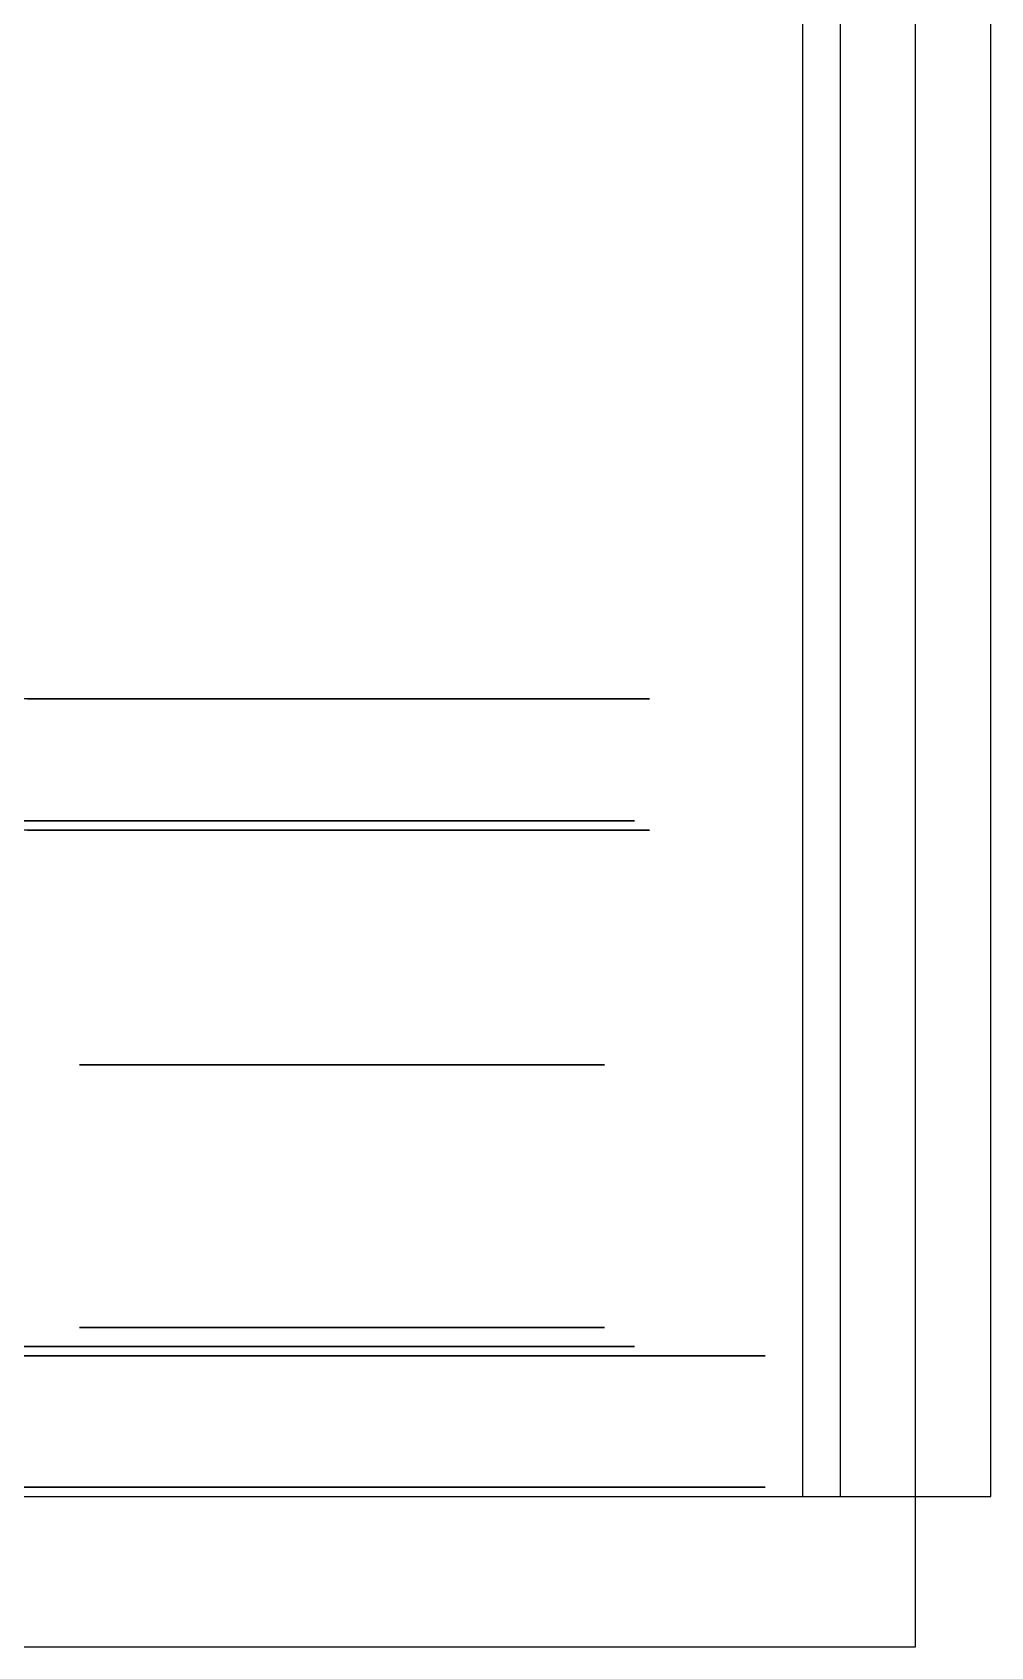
# Model space of a CAD drawing. Header units: millimetres. Extents: x -610 to 577, y -771 to 522.
# Drawn here: x -103.11 to -77.6, y 105 to 148 of the extents above; entities that cross this region are included whole.
import ezdxf

# ---------------------------------------------------------------- set-up
doc = ezdxf.new("R2010")
doc.units = ezdxf.units.MM
doc.layers.add('HIDDEN', color=8, linetype='Continuous')
doc.layers.add('VISIBLE', color=7, linetype='Continuous')

msp = doc.modelspace()

# ---------------------------------------------------------------- linework, layer by layer
at = {"layer": 'HIDDEN'}
for points in [[(-82.596, 109), (-82.596, 191)], [(-82.596, 109), (-82.596, 191)], [(-81.596, 109), (-81.596, 191)], [(-81.596, 109), (-81.596, 191)], [(-81.596, 109), (-81.596, 191)], [(-79.596, 109), (-79.596, 191)], [(-79.596, 109), (-79.596, 191)], [(-79.596, 109), (-79.596, 191)], [(-79.596, 109), (-79.596, 191)], [(-79.596, 109), (-79.596, 191)], [(-79.596, 109), (-79.596, 191)], [(-77.596, 109), (-77.596, 191)], [(-77.596, 109), (-77.596, 191)], [(-77.596, 109), (-77.596, 191)], [(-103.013, 130.25), (-103.815, 130.25)], [(-103.236, 130.25), (-102.573, 130.25)], [(-103.045, 130.25), (-102.949, 130.25)], [(-103.042, 130.25), (-103.045, 130.25)], [(-102.868, 130.25), (-103.042, 130.25)], [(-102.417, 130.25), (-103.013, 130.25)], [(-102.949, 130.25), (-102.594, 130.25)], [(-102.437, 130.25), (-102.868, 130.25)], [(-102.594, 130.25), (-101.998, 130.25)], [(-102.573, 130.25), (-102.142, 130.25)], [(-101.774, 130.25), (-102.437, 130.25)], [(-102.062, 130.25), (-102.417, 130.25)], [(-102.142, 130.25), (-101.968, 130.25)], [(-101.965, 130.25), (-102.062, 130.25)], [(-101.998, 130.25), (-101.196, 130.25)], [(-101.968, 130.25), (-101.965, 130.25)], [(-100.918, 130.25), (-101.774, 130.25)], [(-101.196, 130.25), (-100.233, 130.25)], [(-99.918, 130.25), (-100.918, 130.25)], [(-100.233, 130.25), (-99.167, 130.25)], [(-98.832, 130.25), (-99.918, 130.25)], [(-99.489, 130.25), (-99.393, 130.25)], [(-99.486, 130.25), (-99.489, 130.25)], [(-99.312, 130.25), (-99.486, 130.25)], [(-99.393, 130.25), (-99.038, 130.25)], [(-98.881, 130.25), (-99.312, 130.25)], [(-99.167, 130.25), (-98.059, 130.25)], [(-99.038, 130.25), (-98.442, 130.25)], [(-98.218, 130.25), (-98.881, 130.25)], [(-97.724, 130.25), (-98.832, 130.25)], [(-98.442, 130.25), (-97.639, 130.25)], [(-97.362, 130.25), (-98.218, 130.25)], [(-98.059, 130.25), (-96.973, 130.25)], [(-96.658, 130.25), (-97.724, 130.25)], [(-97.639, 130.25), (-96.677, 130.25)], [(-96.362, 130.25), (-97.362, 130.25)], [(-96.973, 130.25), (-95.973, 130.25)], [(-96.677, 130.25), (-95.611, 130.25)], [(-95.695, 130.25), (-96.658, 130.25)], [(-95.276, 130.25), (-96.362, 130.25)], [(-95.973, 130.25), (-95.116, 130.25)], [(-95.875, 130.25), (-95.779, 130.25)], [(-95.872, 130.25), (-95.875, 130.25)], [(-95.698, 130.25), (-95.872, 130.25)], [(-95.779, 130.25), (-95.424, 130.25)], [(-95.267, 130.25), (-95.698, 130.25)], [(-94.893, 130.25), (-95.695, 130.25)], [(-95.611, 130.25), (-94.502, 130.25)], [(-95.424, 130.25), (-94.828, 130.25)], [(-94.168, 130.25), (-95.276, 130.25)], [(-94.604, 130.25), (-95.267, 130.25)], [(-95.116, 130.25), (-94.453, 130.25)], [(-94.297, 130.25), (-94.893, 130.25)], [(-94.828, 130.25), (-94.026, 130.25)], [(-93.748, 130.25), (-94.604, 130.25)], [(-94.502, 130.25), (-93.417, 130.25)], [(-94.453, 130.25), (-94.022, 130.25)], [(-93.942, 130.25), (-94.297, 130.25)], [(-93.101, 130.25), (-94.168, 130.25)], [(-94.026, 130.25), (-93.063, 130.25)], [(-94.022, 130.25), (-93.849, 130.25)], [(-93.845, 130.25), (-93.942, 130.25)], [(-93.849, 130.25), (-93.845, 130.25)], [(-92.748, 130.25), (-93.748, 130.25)], [(-93.417, 130.25), (-92.417, 130.25)], [(-92.139, 130.25), (-93.101, 130.25)], [(-93.063, 130.25), (-91.997, 130.25)], [(-91.662, 130.25), (-92.748, 130.25)], [(-92.417, 130.25), (-91.56, 130.25)], [(-91.336, 130.25), (-92.139, 130.25)], [(-91.997, 130.25), (-90.889, 130.25)], [(-90.554, 130.25), (-91.662, 130.25)], [(-91.56, 130.25), (-90.897, 130.25)], [(-90.74, 130.25), (-91.336, 130.25)], [(-90.897, 130.25), (-90.466, 130.25)], [(-90.889, 130.25), (-89.803, 130.25)], [(-90.385, 130.25), (-90.74, 130.25)], [(-89.488, 130.25), (-90.554, 130.25)], [(-90.466, 130.25), (-90.292, 130.25)], [(-90.289, 130.25), (-90.385, 130.25)], [(-90.292, 130.25), (-90.289, 130.25)], [(-89.803, 130.25), (-88.803, 130.25)], [(-88.525, 130.25), (-89.488, 130.25)], [(-88.803, 130.25), (-87.946, 130.25)], [(-87.723, 130.25), (-88.525, 130.25)], [(-87.946, 130.25), (-87.283, 130.25)], [(-87.127, 130.25), (-87.723, 130.25)], [(-87.283, 130.25), (-86.853, 130.25)], [(-86.772, 130.25), (-87.127, 130.25)], [(-86.853, 130.25), (-86.679, 130.25)], [(-86.675, 130.25), (-86.772, 130.25)], [(-86.679, 130.25), (-86.675, 130.25)], [(-103.526, 127), (-102.92, 127)], [(-102.777, 127), (-103.322, 127)], [(-102.92, 127), (-102.527, 127)], [(-102.453, 127), (-102.777, 127)], [(-102.645, 127), (-102.557, 127)], [(-102.643, 127), (-102.645, 127)], [(-102.484, 127), (-102.643, 127)], [(-102.557, 127), (-102.233, 127)], [(-102.527, 127), (-102.368, 127)], [(-102.09, 127), (-102.484, 127)], [(-102.365, 127), (-102.453, 127)], [(-102.368, 127), (-102.365, 127)], [(-102.233, 127), (-101.689, 127)], [(-101.485, 127), (-102.09, 127)], [(-101.689, 127), (-100.956, 127)], [(-100.703, 127), (-101.485, 127)], [(-100.956, 127), (-100.078, 127)], [(-99.79, 127), (-100.703, 127)], [(-100.078, 127), (-99.104, 127)], [(-98.798, 127), (-99.79, 127)], [(-99.104, 127), (-98.092, 127)], [(-99.089, 127), (-99.001, 127)], [(-99.086, 127), (-99.089, 127)], [(-98.928, 127), (-99.086, 127)], [(-99.001, 127), (-98.677, 127)], [(-98.534, 127), (-98.928, 127)], [(-97.787, 127), (-98.798, 127)], [(-98.677, 127), (-98.133, 127)], [(-97.929, 127), (-98.534, 127)], [(-98.133, 127), (-97.4, 127)], [(-98.092, 127), (-97.101, 127)], [(-97.147, 127), (-97.929, 127)], [(-96.813, 127), (-97.787, 127)], [(-97.4, 127), (-96.521, 127)], [(-96.234, 127), (-97.147, 127)], [(-97.101, 127), (-96.188, 127)], [(-95.934, 127), (-96.813, 127)], [(-96.521, 127), (-95.548, 127)], [(-95.242, 127), (-96.234, 127)], [(-96.188, 127), (-95.406, 127)], [(-95.202, 127), (-95.934, 127)], [(-95.548, 127), (-94.536, 127)], [(-95.475, 127), (-95.388, 127)], [(-95.473, 127), (-95.475, 127)], [(-95.314, 127), (-95.473, 127)], [(-95.406, 127), (-94.801, 127)], [(-95.388, 127), (-95.063, 127)], [(-94.92, 127), (-95.314, 127)], [(-94.23, 127), (-95.242, 127)], [(-94.657, 127), (-95.202, 127)], [(-95.063, 127), (-94.519, 127)], [(-94.315, 127), (-94.92, 127)], [(-94.801, 127), (-94.407, 127)], [(-94.333, 127), (-94.657, 127)], [(-94.536, 127), (-93.545, 127)], [(-94.519, 127), (-93.786, 127)], [(-94.407, 127), (-94.248, 127)], [(-94.245, 127), (-94.333, 127)], [(-93.533, 127), (-94.315, 127)], [(-94.248, 127), (-94.245, 127)], [(-93.257, 127), (-94.23, 127)], [(-93.786, 127), (-92.908, 127)], [(-93.545, 127), (-92.632, 127)], [(-92.62, 127), (-93.533, 127)], [(-92.378, 127), (-93.257, 127)], [(-92.908, 127), (-91.934, 127)], [(-92.632, 127), (-91.85, 127)], [(-91.629, 127), (-92.62, 127)], [(-91.645, 127), (-92.378, 127)], [(-91.934, 127), (-90.922, 127)], [(-91.85, 127), (-91.244, 127)], [(-91.101, 127), (-91.645, 127)], [(-90.617, 127), (-91.629, 127)], [(-91.244, 127), (-90.851, 127)], [(-90.777, 127), (-91.101, 127)], [(-90.922, 127), (-89.931, 127)], [(-90.851, 127), (-90.692, 127)], [(-90.689, 127), (-90.777, 127)], [(-90.692, 127), (-90.689, 127)], [(-89.643, 127), (-90.617, 127)], [(-89.931, 127), (-89.018, 127)], [(-88.764, 127), (-89.643, 127)], [(-89.018, 127), (-88.236, 127)], [(-88.032, 127), (-88.764, 127)], [(-88.236, 127), (-87.631, 127)], [(-87.488, 127), (-88.032, 127)], [(-87.631, 127), (-87.237, 127)], [(-87.163, 127), (-87.488, 127)], [(-87.237, 127), (-87.078, 127)], [(-87.075, 127), (-87.163, 127)], [(-87.078, 127), (-87.075, 127)], [(-103.013, 126.75), (-103.815, 126.75)], [(-103.236, 126.75), (-102.573, 126.75)], [(-103.045, 126.75), (-102.949, 126.75)], [(-103.042, 126.75), (-103.045, 126.75)], [(-102.868, 126.75), (-103.042, 126.75)], [(-102.417, 126.75), (-103.013, 126.75)], [(-102.949, 126.75), (-102.594, 126.75)], [(-102.437, 126.75), (-102.868, 126.75)], [(-102.594, 126.75), (-101.998, 126.75)], [(-102.573, 126.75), (-102.142, 126.75)], [(-101.774, 126.75), (-102.437, 126.75)], [(-102.062, 126.75), (-102.417, 126.75)], [(-102.142, 126.75), (-101.968, 126.75)], [(-101.965, 126.75), (-102.062, 126.75)], [(-101.998, 126.75), (-101.196, 126.75)], [(-101.968, 126.75), (-101.965, 126.75)], [(-100.918, 126.75), (-101.774, 126.75)], [(-101.196, 126.75), (-100.233, 126.75)], [(-99.918, 126.75), (-100.918, 126.75)], [(-100.233, 126.75), (-99.167, 126.75)], [(-98.832, 126.75), (-99.918, 126.75)], [(-99.489, 126.75), (-99.393, 126.75)], [(-99.486, 126.75), (-99.489, 126.75)], [(-99.312, 126.75), (-99.486, 126.75)], [(-99.393, 126.75), (-99.038, 126.75)], [(-98.881, 126.75), (-99.312, 126.75)], [(-99.167, 126.75), (-98.059, 126.75)], [(-99.038, 126.75), (-98.442, 126.75)], [(-98.218, 126.75), (-98.881, 126.75)], [(-97.724, 126.75), (-98.832, 126.75)], [(-98.442, 126.75), (-97.639, 126.75)], [(-97.362, 126.75), (-98.218, 126.75)], [(-98.059, 126.75), (-96.973, 126.75)], [(-96.658, 126.75), (-97.724, 126.75)], [(-97.639, 126.75), (-96.677, 126.75)], [(-96.362, 126.75), (-97.362, 126.75)], [(-96.973, 126.75), (-95.973, 126.75)], [(-96.677, 126.75), (-95.611, 126.75)], [(-95.695, 126.75), (-96.658, 126.75)], [(-95.276, 126.75), (-96.362, 126.75)], [(-95.973, 126.75), (-95.116, 126.75)], [(-95.875, 126.75), (-95.779, 126.75)], [(-95.872, 126.75), (-95.875, 126.75)], [(-95.698, 126.75), (-95.872, 126.75)], [(-95.779, 126.75), (-95.424, 126.75)], [(-95.267, 126.75), (-95.698, 126.75)], [(-94.893, 126.75), (-95.695, 126.75)], [(-95.611, 126.75), (-94.502, 126.75)], [(-95.424, 126.75), (-94.828, 126.75)], [(-94.168, 126.75), (-95.276, 126.75)], [(-94.604, 126.75), (-95.267, 126.75)], [(-95.116, 126.75), (-94.453, 126.75)], [(-94.297, 126.75), (-94.893, 126.75)], [(-94.828, 126.75), (-94.026, 126.75)], [(-93.748, 126.75), (-94.604, 126.75)], [(-94.502, 126.75), (-93.417, 126.75)], [(-94.453, 126.75), (-94.022, 126.75)], [(-93.942, 126.75), (-94.297, 126.75)], [(-93.101, 126.75), (-94.168, 126.75)], [(-94.026, 126.75), (-93.063, 126.75)], [(-94.022, 126.75), (-93.849, 126.75)], [(-93.845, 126.75), (-93.942, 126.75)], [(-93.849, 126.75), (-93.845, 126.75)], [(-92.748, 126.75), (-93.748, 126.75)], [(-93.417, 126.75), (-92.417, 126.75)], [(-92.139, 126.75), (-93.101, 126.75)], [(-93.063, 126.75), (-91.997, 126.75)], [(-91.662, 126.75), (-92.748, 126.75)], [(-92.417, 126.75), (-91.56, 126.75)], [(-91.336, 126.75), (-92.139, 126.75)], [(-91.997, 126.75), (-90.889, 126.75)], [(-90.554, 126.75), (-91.662, 126.75)], [(-91.56, 126.75), (-90.897, 126.75)], [(-90.74, 126.75), (-91.336, 126.75)], [(-90.897, 126.75), (-90.466, 126.75)], [(-90.889, 126.75), (-89.803, 126.75)], [(-90.385, 126.75), (-90.74, 126.75)], [(-89.488, 126.75), (-90.554, 126.75)], [(-90.466, 126.75), (-90.292, 126.75)], [(-90.289, 126.75), (-90.385, 126.75)], [(-90.292, 126.75), (-90.289, 126.75)], [(-89.803, 126.75), (-88.803, 126.75)], [(-88.525, 126.75), (-89.488, 126.75)], [(-88.803, 126.75), (-87.946, 126.75)], [(-87.723, 126.75), (-88.525, 126.75)], [(-87.946, 126.75), (-87.283, 126.75)], [(-87.127, 126.75), (-87.723, 126.75)], [(-87.283, 126.75), (-86.853, 126.75)], [(-86.772, 126.75), (-87.127, 126.75)], [(-86.853, 126.75), (-86.679, 126.75)], [(-86.675, 126.75), (-86.772, 126.75)], [(-86.679, 126.75), (-86.675, 126.75)], [(-101.845, 120.5), (-101.774, 120.5)], [(-101.843, 120.5), (-101.845, 120.5)], [(-101.715, 120.5), (-101.843, 120.5)], [(-101.774, 120.5), (-101.512, 120.5)], [(-101.396, 120.5), (-101.715, 120.5)], [(-101.512, 120.5), (-101.071, 120.5)], [(-100.906, 120.5), (-101.396, 120.5)], [(-101.071, 120.5), (-100.478, 120.5)], [(-100.273, 120.5), (-100.906, 120.5)], [(-100.478, 120.5), (-99.767, 120.5)], [(-99.534, 120.5), (-100.273, 120.5)], [(-99.767, 120.5), (-98.979, 120.5)], [(-98.731, 120.5), (-99.534, 120.5)], [(-98.979, 120.5), (-98.16, 120.5)], [(-97.912, 120.5), (-98.731, 120.5)], [(-98.289, 120.5), (-98.218, 120.5)], [(-98.287, 120.5), (-98.289, 120.5)], [(-98.158, 120.5), (-98.287, 120.5)], [(-98.218, 120.5), (-97.956, 120.5)], [(-98.16, 120.5), (-97.357, 120.5)], [(-97.84, 120.5), (-98.158, 120.5)], [(-97.956, 120.5), (-97.515, 120.5)], [(-97.124, 120.5), (-97.912, 120.5)], [(-97.35, 120.5), (-97.84, 120.5)], [(-97.515, 120.5), (-96.922, 120.5)], [(-97.357, 120.5), (-96.618, 120.5)], [(-96.717, 120.5), (-97.35, 120.5)], [(-96.413, 120.5), (-97.124, 120.5)], [(-96.922, 120.5), (-96.211, 120.5)], [(-95.977, 120.5), (-96.717, 120.5)], [(-96.618, 120.5), (-95.985, 120.5)], [(-95.82, 120.5), (-96.413, 120.5)], [(-96.211, 120.5), (-95.422, 120.5)], [(-95.985, 120.5), (-95.495, 120.5)], [(-95.175, 120.5), (-95.977, 120.5)], [(-95.379, 120.5), (-95.82, 120.5)], [(-95.495, 120.5), (-95.176, 120.5)], [(-95.422, 120.5), (-94.603, 120.5)], [(-95.117, 120.5), (-95.379, 120.5)], [(-95.176, 120.5), (-95.048, 120.5)], [(-94.356, 120.5), (-95.175, 120.5)], [(-95.045, 120.5), (-95.117, 120.5)], [(-95.048, 120.5), (-95.045, 120.5)], [(-94.675, 120.5), (-94.604, 120.5)], [(-94.673, 120.5), (-94.675, 120.5)], [(-94.545, 120.5), (-94.673, 120.5)], [(-94.604, 120.5), (-94.342, 120.5)], [(-94.603, 120.5), (-93.801, 120.5)], [(-94.226, 120.5), (-94.545, 120.5)], [(-93.568, 120.5), (-94.356, 120.5)], [(-94.342, 120.5), (-93.901, 120.5)], [(-93.736, 120.5), (-94.226, 120.5)], [(-93.901, 120.5), (-93.308, 120.5)], [(-93.801, 120.5), (-93.062, 120.5)], [(-93.103, 120.5), (-93.736, 120.5)], [(-92.856, 120.5), (-93.568, 120.5)], [(-93.308, 120.5), (-92.597, 120.5)], [(-92.364, 120.5), (-93.103, 120.5)], [(-93.062, 120.5), (-92.429, 120.5)], [(-92.263, 120.5), (-92.856, 120.5)], [(-92.597, 120.5), (-91.809, 120.5)], [(-92.429, 120.5), (-91.939, 120.5)], [(-91.561, 120.5), (-92.364, 120.5)], [(-91.823, 120.5), (-92.263, 120.5)], [(-91.939, 120.5), (-91.62, 120.5)], [(-91.56, 120.5), (-91.823, 120.5)], [(-91.809, 120.5), (-90.99, 120.5)], [(-91.62, 120.5), (-91.491, 120.5)], [(-90.742, 120.5), (-91.561, 120.5)], [(-91.489, 120.5), (-91.56, 120.5)], [(-91.491, 120.5), (-91.489, 120.5)], [(-90.99, 120.5), (-90.187, 120.5)], [(-89.954, 120.5), (-90.742, 120.5)], [(-90.187, 120.5), (-89.448, 120.5)], [(-89.243, 120.5), (-89.954, 120.5)], [(-89.448, 120.5), (-88.815, 120.5)], [(-88.65, 120.5), (-89.243, 120.5)], [(-88.815, 120.5), (-88.325, 120.5)], [(-88.209, 120.5), (-88.65, 120.5)], [(-88.325, 120.5), (-88.006, 120.5)], [(-87.947, 120.5), (-88.209, 120.5)], [(-88.006, 120.5), (-87.878, 120.5)], [(-87.875, 120.5), (-87.947, 120.5)], [(-87.878, 120.5), (-87.875, 120.5)], [(-101.845, 113.5), (-101.774, 113.5)], [(-101.843, 113.5), (-101.845, 113.5)], [(-101.715, 113.5), (-101.843, 113.5)], [(-101.774, 113.5), (-101.512, 113.5)], [(-101.396, 113.5), (-101.715, 113.5)], [(-101.512, 113.5), (-101.071, 113.5)], [(-100.906, 113.5), (-101.396, 113.5)], [(-101.071, 113.5), (-100.478, 113.5)], [(-100.273, 113.5), (-100.906, 113.5)], [(-100.478, 113.5), (-99.767, 113.5)], [(-99.534, 113.5), (-100.273, 113.5)], [(-99.767, 113.5), (-98.979, 113.5)], [(-98.731, 113.5), (-99.534, 113.5)], [(-98.979, 113.5), (-98.16, 113.5)], [(-97.912, 113.5), (-98.731, 113.5)], [(-98.289, 113.5), (-98.218, 113.5)], [(-98.287, 113.5), (-98.289, 113.5)], [(-98.158, 113.5), (-98.287, 113.5)], [(-98.218, 113.5), (-97.956, 113.5)], [(-98.16, 113.5), (-97.357, 113.5)], [(-97.84, 113.5), (-98.158, 113.5)], [(-97.956, 113.5), (-97.515, 113.5)], [(-97.124, 113.5), (-97.912, 113.5)], [(-97.35, 113.5), (-97.84, 113.5)], [(-97.515, 113.5), (-96.922, 113.5)], [(-97.357, 113.5), (-96.618, 113.5)], [(-96.717, 113.5), (-97.35, 113.5)], [(-96.413, 113.5), (-97.124, 113.5)], [(-96.922, 113.5), (-96.211, 113.5)], [(-95.977, 113.5), (-96.717, 113.5)], [(-96.618, 113.5), (-95.985, 113.5)], [(-95.82, 113.5), (-96.413, 113.5)], [(-96.211, 113.5), (-95.422, 113.5)], [(-95.985, 113.5), (-95.495, 113.5)], [(-95.175, 113.5), (-95.977, 113.5)], [(-95.379, 113.5), (-95.82, 113.5)], [(-95.495, 113.5), (-95.176, 113.5)], [(-95.422, 113.5), (-94.603, 113.5)], [(-95.117, 113.5), (-95.379, 113.5)], [(-95.176, 113.5), (-95.048, 113.5)], [(-94.356, 113.5), (-95.175, 113.5)], [(-95.045, 113.5), (-95.117, 113.5)], [(-95.048, 113.5), (-95.045, 113.5)], [(-94.675, 113.5), (-94.604, 113.5)], [(-94.673, 113.5), (-94.675, 113.5)], [(-94.545, 113.5), (-94.673, 113.5)], [(-94.604, 113.5), (-94.342, 113.5)], [(-94.603, 113.5), (-93.801, 113.5)], [(-94.226, 113.5), (-94.545, 113.5)], [(-93.568, 113.5), (-94.356, 113.5)], [(-94.342, 113.5), (-93.901, 113.5)], [(-93.736, 113.5), (-94.226, 113.5)], [(-93.901, 113.5), (-93.308, 113.5)], [(-93.801, 113.5), (-93.062, 113.5)], [(-93.103, 113.5), (-93.736, 113.5)], [(-92.856, 113.5), (-93.568, 113.5)], [(-93.308, 113.5), (-92.597, 113.5)], [(-92.364, 113.5), (-93.103, 113.5)], [(-93.062, 113.5), (-92.429, 113.5)], [(-92.263, 113.5), (-92.856, 113.5)], [(-92.597, 113.5), (-91.809, 113.5)], [(-92.429, 113.5), (-91.939, 113.5)], [(-91.561, 113.5), (-92.364, 113.5)], [(-91.823, 113.5), (-92.263, 113.5)], [(-91.939, 113.5), (-91.62, 113.5)], [(-91.56, 113.5), (-91.823, 113.5)], [(-91.809, 113.5), (-90.99, 113.5)], [(-91.62, 113.5), (-91.491, 113.5)], [(-90.742, 113.5), (-91.561, 113.5)], [(-91.489, 113.5), (-91.56, 113.5)], [(-91.491, 113.5), (-91.489, 113.5)], [(-90.99, 113.5), (-90.187, 113.5)], [(-89.954, 113.5), (-90.742, 113.5)], [(-90.187, 113.5), (-89.448, 113.5)], [(-89.243, 113.5), (-89.954, 113.5)], [(-89.448, 113.5), (-88.815, 113.5)], [(-88.65, 113.5), (-89.243, 113.5)], [(-88.815, 113.5), (-88.325, 113.5)], [(-88.209, 113.5), (-88.65, 113.5)], [(-88.325, 113.5), (-88.006, 113.5)], [(-87.947, 113.5), (-88.209, 113.5)], [(-88.006, 113.5), (-87.878, 113.5)], [(-87.875, 113.5), (-87.947, 113.5)], [(-87.878, 113.5), (-87.875, 113.5)], [(-102.145, 112.75), (-107.445, 112.75)], [(-103.747, 112.75), (-98.554, 112.75)], [(-103.526, 113), (-102.92, 113)], [(-102.777, 113), (-103.322, 113)], [(-102.92, 113), (-102.527, 113)], [(-102.453, 113), (-102.777, 113)], [(-102.645, 113), (-102.557, 113)], [(-102.643, 113), (-102.645, 113)], [(-102.484, 113), (-102.643, 113)], [(-102.557, 113), (-102.233, 113)], [(-102.527, 113), (-102.368, 113)], [(-102.09, 113), (-102.484, 113)], [(-102.365, 113), (-102.453, 113)], [(-102.368, 113), (-102.365, 113)], [(-102.233, 113), (-101.689, 113)], [(-97.046, 112.75), (-102.145, 112.75)], [(-101.485, 113), (-102.09, 113)], [(-101.689, 113), (-100.956, 113)], [(-100.703, 113), (-101.485, 113)], [(-100.956, 113), (-100.078, 113)], [(-99.79, 113), (-100.703, 113)], [(-100.078, 113), (-99.104, 113)], [(-98.798, 113), (-99.79, 113)], [(-99.104, 113), (-98.092, 113)], [(-99.089, 113), (-99.001, 113)], [(-99.086, 113), (-99.089, 113)], [(-98.928, 113), (-99.086, 113)], [(-99.001, 113), (-98.677, 113)], [(-98.534, 113), (-98.928, 113)], [(-97.787, 113), (-98.798, 113)], [(-98.677, 113), (-98.133, 113)], [(-98.554, 112.75), (-93.771, 112.75)], [(-97.929, 113), (-98.534, 113)], [(-98.133, 113), (-97.4, 113)], [(-98.092, 113), (-97.101, 113)], [(-97.147, 113), (-97.929, 113)], [(-96.813, 113), (-97.787, 113)], [(-97.4, 113), (-96.521, 113)], [(-96.234, 113), (-97.147, 113)], [(-97.101, 113), (-96.188, 113)], [(-92.443, 112.75), (-97.046, 112.75)], [(-95.934, 113), (-96.813, 113)], [(-96.521, 113), (-95.548, 113)], [(-95.242, 113), (-96.234, 113)], [(-96.188, 113), (-95.406, 113)], [(-95.202, 113), (-95.934, 113)], [(-95.548, 113), (-94.536, 113)], [(-95.475, 113), (-95.388, 113)], [(-95.473, 113), (-95.475, 113)], [(-95.314, 113), (-95.473, 113)], [(-95.406, 113), (-94.801, 113)], [(-95.388, 113), (-95.063, 113)], [(-94.92, 113), (-95.314, 113)], [(-94.23, 113), (-95.242, 113)], [(-94.657, 113), (-95.202, 113)], [(-95.063, 113), (-94.519, 113)], [(-94.315, 113), (-94.92, 113)], [(-94.801, 113), (-94.407, 113)], [(-94.333, 113), (-94.657, 113)], [(-94.536, 113), (-93.545, 113)], [(-94.519, 113), (-93.786, 113)], [(-94.407, 113), (-94.248, 113)], [(-94.245, 113), (-94.333, 113)], [(-93.533, 113), (-94.315, 113)], [(-94.248, 113), (-94.245, 113)], [(-93.257, 113), (-94.23, 113)], [(-93.786, 113), (-92.908, 113)], [(-93.771, 112.75), (-89.675, 112.75)], [(-93.545, 113), (-92.632, 113)], [(-92.62, 113), (-93.533, 113)], [(-92.378, 113), (-93.257, 113)], [(-92.908, 113), (-91.934, 113)], [(-92.632, 113), (-91.85, 113)], [(-91.629, 113), (-92.62, 113)], [(-88.605, 112.75), (-92.443, 112.75)], [(-91.645, 113), (-92.378, 113)], [(-91.934, 113), (-90.922, 113)], [(-91.85, 113), (-91.244, 113)], [(-91.101, 113), (-91.645, 113)], [(-90.617, 113), (-91.629, 113)], [(-91.244, 113), (-90.851, 113)], [(-90.777, 113), (-91.101, 113)], [(-90.922, 113), (-89.931, 113)], [(-90.851, 113), (-90.692, 113)], [(-90.689, 113), (-90.777, 113)], [(-90.692, 113), (-90.689, 113)], [(-89.643, 113), (-90.617, 113)], [(-89.931, 113), (-89.018, 113)], [(-89.675, 112.75), (-86.504, 112.75)], [(-88.764, 113), (-89.643, 113)], [(-89.018, 113), (-88.236, 113)], [(-88.032, 113), (-88.764, 113)], [(-85.754, 112.75), (-88.605, 112.75)], [(-88.236, 113), (-87.631, 113)], [(-87.488, 113), (-88.032, 113)], [(-87.631, 113), (-87.237, 113)], [(-87.163, 113), (-87.488, 113)], [(-87.237, 113), (-87.078, 113)], [(-87.075, 113), (-87.163, 113)], [(-87.078, 113), (-87.075, 113)], [(-86.504, 112.75), (-84.443, 112.75)], [(-84.057, 112.75), (-85.754, 112.75)], [(-84.443, 112.75), (-83.611, 112.75)], [(-83.596, 112.75), (-84.057, 112.75)], [(-83.611, 112.75), (-83.596, 112.75)], [(-102.145, 109.25), (-107.445, 109.25)], [(-103.747, 109.25), (-98.554, 109.25)], [(-97.046, 109.25), (-102.145, 109.25)], [(-98.554, 109.25), (-93.771, 109.25)], [(-92.443, 109.25), (-97.046, 109.25)], [(-93.771, 109.25), (-89.675, 109.25)], [(-88.605, 109.25), (-92.443, 109.25)], [(-89.675, 109.25), (-86.504, 109.25)], [(-85.754, 109.25), (-88.605, 109.25)], [(-86.504, 109.25), (-84.443, 109.25)], [(-84.057, 109.25), (-85.754, 109.25)], [(-84.443, 109.25), (-83.611, 109.25)], [(-83.596, 109.25), (-84.057, 109.25)], [(-83.611, 109.25), (-83.596, 109.25)], [(-319.596, 109), (-79.596, 109)], [(-319.596, 109), (-79.596, 109)], [(-319.596, 109), (-79.596, 109)], [(-319.596, 109), (-79.596, 109)], [(-82.596, 109), (-79.596, 109)], [(-82.596, 109), (-79.596, 109)], [(-81.596, 109), (-79.596, 109)], [(-81.596, 109), (-77.596, 109)], [(-81.596, 109), (-77.596, 109)], [(-81.596, 109), (-77.596, 109)], [(-81.596, 109), (-79.596, 109)], [(-79.596, 105), (-79.596, 109)], [(-319.596, 105), (-79.596, 105)]]:
    msp.add_lwpolyline(points, dxfattribs=at)
at = {"layer": 'VISIBLE'}
for points in [[(-81.596, 109), (-81.596, 191)], [(-77.596, 109), (-77.596, 191)], [(-207.096, 109), (-81.596, 109)], [(-207.096, 109), (-81.596, 109)], [(-81.596, 109), (-77.596, 109)], [(-79.596, 105), (-79.596, 109)], [(-207.096, 105), (-79.596, 105)]]:
    msp.add_lwpolyline(points, dxfattribs=at)

doc.saveas('drawing.dxf')
